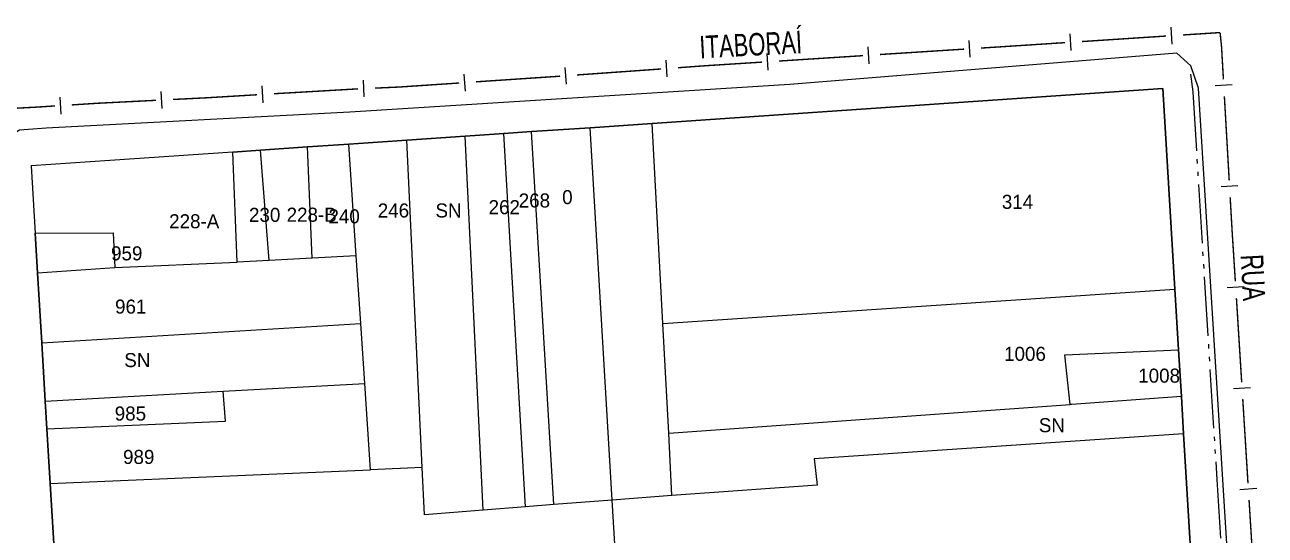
# Model space of a CAD drawing. Extents: x 201225 to 202591, y 4854937 to 4856079.
# Drawn here: x 201458.7 to 201679.3, y 4855936.1 to 4856027 of the extents above; entities that cross this region are included whole.
import ezdxf
from ezdxf.enums import TextEntityAlignment as Align

# ---------------------------------------------------------------- set-up
doc = ezdxf.new("R2010")
doc.units = 0
doc.header["$LTSCALE"] = 1.5
doc.header["$MEASUREMENT"] = 0
doc.linetypes.add('TRACO_05', pattern=[11, 7, -1, 0.5, -1, 0.5, -1])
for name, color, linetype in [('CD_MALHA_LOTES', 7, 'CONTINUOUS'), ('HD-VALAS-DRENOS', 170, 'CONTINUOUS'), ('LM-LIM-SETORES-BAIRROS', 250, 'CONTINUOUS'), ('RU-QUADRA', 210, 'CONTINUOUS'), ('SV-EIXO-RUA-PAV', 20, 'CONTINUOUS'), ('SV-RUA-PAVIM', 7, 'CONTINUOUS'), ('SV-TXT-RUA-PAV', 7, 'CONTINUOUS'), ('Th_NmrPort', 7, 'CONTINUOUS')]:
    doc.layers.add(name, color=color, linetype=linetype)
doc.styles.add('ARIAL', font='ARIAL.SHX')

msp = doc.modelspace()

# ---------------------------------------------------------------- linework, layer by layer
at = {"layer": 'CD_MALHA_LOTES', "linetype": 'Continuous', "flags": 128}
for points in [[(201570.3, 4856009.43), (201661.12, 4856015.63)], [(201661.12, 4856015.63), (201663.27, 4855979.94)], [(201548.87, 4856007.97), (201559.27, 4856008.68)], [(201559.27, 4856008.68), (201570.3, 4856009.43)], [(201563.22, 4855942.4), (201559.27, 4856008.68)], [(201572.19, 4855973.85), (201570.3, 4856009.43)], [(201516.37, 4856005.75), (201526.66, 4856006.45)], [(201526.66, 4856006.45), (201537.05, 4856007.16)], [(201529.41, 4855948.18), (201526.66, 4856006.45)], [(201537.05, 4856007.16), (201543.91, 4856007.63)], [(201540.25, 4855940.6), (201537.05, 4856007.16)], [(201543.91, 4856007.63), (201548.87, 4856007.97)], [(201547.78, 4855941.19), (201543.91, 4856007.63)], [(201552.81, 4855941.58), (201548.87, 4856007.97)], [(201495.71, 4856004.34), (201473.83, 4856002.85), (201459.87, 4856001.9)], [(201495.71, 4856004.34), (201500.67, 4856004.68)], [(201496.48, 4855984.75), (201495.71, 4856004.34)], [(201500.67, 4856004.68), (201509.03, 4856005.25)], [(201502.18, 4855985.06), (201500.67, 4856004.68)], [(201509.03, 4856005.25), (201516.37, 4856005.75)], [(201509.85, 4855985.47), (201509.03, 4856005.25)], [(201517.69, 4855985.89), (201516.37, 4856005.75)], [(201459.87, 4856001.9), (201460.58, 4855989.93)], [(201460.58, 4855989.93), (201474.45, 4855989.95)], [(201461.01, 4855982.85), (201460.58, 4855989.93)], [(201474.45, 4855989.95), (201474.74, 4855983.81)], [(201474.74, 4855983.81), (201496.48, 4855984.75)], [(201502.18, 4855985.06), (201496.48, 4855984.75)], [(201509.85, 4855985.47), (201502.18, 4855985.06)], [(201517.69, 4855985.89), (201509.85, 4855985.47)], [(201518.49, 4855973.82), (201517.69, 4855985.89)], [(201461.01, 4855982.85), (201474.74, 4855983.81)], [(201461.75, 4855970.36), (201461.01, 4855982.85)], [(201572.19, 4855973.85), (201663.27, 4855979.94)], [(201663.27, 4855979.94), (201663.92, 4855969.12)], [(201461.75, 4855970.36), (201518.49, 4855973.82)], [(201519.2, 4855963.12), (201518.49, 4855973.82)], [(201573.24, 4855954.28), (201572.19, 4855973.85)], [(201462.37, 4855960.02), (201461.75, 4855970.36)], [(201643.72, 4855968.22), (201663.92, 4855969.12)], [(201663.92, 4855969.12), (201664.42, 4855960.82)], [(201644.63, 4855959.4), (201643.72, 4855968.22)], [(201494.01, 4855961.75), (201519.2, 4855963.12)], [(201520.22, 4855947.77), (201519.2, 4855963.12)], [(201462.37, 4855960.02), (201494.01, 4855961.75)], [(201462.67, 4855955.06), (201462.37, 4855960.02)], [(201494.43, 4855956.44), (201494.01, 4855961.75)], [(201664.42, 4855960.82), (201644.92, 4855959.42)], [(201664.42, 4855960.82), (201664.82, 4855954.19)], [(201573.24, 4855954.28), (201644.63, 4855959.4)], [(201644.92, 4855959.42), (201644.63, 4855959.4)], [(201462.67, 4855955.06), (201494.43, 4855956.44)], [(201463.25, 4855945.32), (201462.67, 4855955.06)], [(201573.83, 4855943.23), (201573.24, 4855954.28)], [(201664.82, 4855954.19), (201599.1, 4855949.74)], [(201664.82, 4855954.19), (201667.59, 4855908.31)], [(201599.1, 4855949.74), (201599.62, 4855945.05)], [(201463.25, 4855945.32), (201520.22, 4855947.77)], [(201529.41, 4855948.18), (201520.22, 4855947.77)], [(201529.8, 4855939.78), (201529.41, 4855948.18)], [(201465.35, 4855910.28), (201463.25, 4855945.32)], [(201599.62, 4855945.05), (201573.83, 4855943.23)], [(201563.22, 4855942.4), (201552.81, 4855941.58)], [(201573.83, 4855943.23), (201563.22, 4855942.4)], [(201564.86, 4855914.95), (201563.22, 4855942.4)], [(201540.25, 4855940.6), (201529.8, 4855939.78)], [(201547.78, 4855941.19), (201540.25, 4855940.6)], [(201552.81, 4855941.58), (201547.78, 4855941.19)]]:
    msp.add_lwpolyline(points, dxfattribs=at)
at = {"layer": 'HD-VALAS-DRENOS', "linetype": 'TRACO_05'}
msp.add_polyline3d([(201666.06, 4856018.21, 14.13), (201666.44, 4856015.05, 14.2), (201670.72, 4855946.07, 14.31), (201673.64, 4855899.24, 14.54)], dxfattribs=at)
at = {"layer": 'LM-LIM-SETORES-BAIRROS'}
for points in [[(201662.8, 4856023.55), (201662.61, 4856026.55)], [(201626.87, 4856021.22), (201626.68, 4856024.22)], [(201644.84, 4856022.39), (201644.64, 4856025.38)], [(201590.95, 4856018.92), (201590.76, 4856021.91)], [(201608.91, 4856020.07), (201608.72, 4856023.06)], [(201573, 4856017.71), (201572.78, 4856020.7)], [(201537.08, 4856015.2), (201536.88, 4856018.2)], [(201555.05, 4856016.42), (201554.83, 4856019.42)], [(201483.15, 4856012.1), (201483, 4856015.1)], [(201501.13, 4856013.11), (201500.95, 4856016.1)], [(201519.08, 4856014.14), (201518.95, 4856017.14)], [(201670.46, 4856016.17), (201673.46, 4856016.35)], [(201465.19, 4856011.11), (201465, 4856014.11)], [(201671.49, 4855998.2), (201674.49, 4855998.37)], [(201672.59, 4855980.23), (201675.58, 4855980.42)], [(201673.72, 4855962.26), (201676.71, 4855962.45)], [(201674.84, 4855944.3), (201677.83, 4855944.49)]]:
    msp.add_lwpolyline(points, dxfattribs=at)
at = {"layer": 'LM-LIM-SETORES-BAIRROS', "const_width": 0.25}
for points in [[(201631.94, 4856023.05), (201643.74, 4856023.82)], [(201646.74, 4856024.01), (201661.7, 4856024.99)], [(201664.7, 4856025.18), (201670.69, 4856025.57)], [(201670.69, 4856025.57), (201671.31, 4856025.61)], [(201671.31, 4856025.61), (201671.55, 4856023.25)], [(201610.81, 4856021.7), (201625.78, 4856022.66)], [(201628.77, 4856022.85), (201631.77, 4856023.04)], [(201631.77, 4856023.04), (201631.94, 4856023.05)], [(201671.55, 4856023.25), (201671.57, 4856023.04)], [(201671.57, 4856023.04), (201671.9, 4856017.26)], [(201574.89, 4856019.35), (201578.88, 4856019.64)], [(201578.88, 4856019.64), (201579.85, 4856019.71)], [(201579.85, 4856019.71), (201589.85, 4856020.35)], [(201592.85, 4856020.54), (201607.82, 4856021.5)], [(201538.98, 4856016.84), (201551.95, 4856017.71)], [(201551.95, 4856017.71), (201552.84, 4856017.77)], [(201552.84, 4856017.77), (201553.94, 4856017.85)], [(201556.93, 4856018.06), (201564.91, 4856018.63)], [(201564.91, 4856018.63), (201565.34, 4856018.66)], [(201565.34, 4856018.66), (201571.9, 4856019.13)], [(201503.04, 4856014.72), (201518.01, 4856015.59)], [(201521.01, 4856015.72), (201525.01, 4856015.9)], [(201525.01, 4856015.9), (201525.09, 4856015.9)], [(201525.09, 4856015.9), (201535.98, 4856016.63)], [(201467.09, 4856012.73), (201471.09, 4856012.99)], [(201471.09, 4856012.99), (201471.77, 4856013.03)], [(201471.77, 4856013.03), (201482.07, 4856013.55)], [(201485.07, 4856013.7), (201491.06, 4856014)], [(201491.06, 4856014), (201491.41, 4856014.02)], [(201491.41, 4856014.02), (201500.04, 4856014.54)], [(201672.07, 4856014.26), (201672.93, 4855999.29)], [(201449.12, 4856011.71), (201460.11, 4856012.3)], [(201460.11, 4856012.3), (201460.52, 4856012.32)], [(201460.52, 4856012.32), (201464.1, 4856012.55)], [(201673.1, 4855996.29), (201673.39, 4855991.3)], [(201673.39, 4855991.3), (201673.44, 4855990.39)], [(201673.44, 4855990.39), (201674.02, 4855981.32)], [(201674.21, 4855978.33), (201674.23, 4855978.06)], [(201674.23, 4855978.06), (201675.15, 4855963.36)], [(201675.34, 4855960.36), (201676.27, 4855945.39)], [(201676.46, 4855942.4), (201676.77, 4855937.41)], [(201676.77, 4855937.41), (201676.79, 4855937.14)], [(201676.79, 4855937.14), (201677.32, 4855928.42)]]:
    msp.add_lwpolyline(points, dxfattribs=at)
at = {"layer": 'RU-QUADRA', "linetype": 'Continuous', "flags": 128}
msp.add_lwpolyline([(201667.59, 4855908.31), (201664.82, 4855954.19), (201664.42, 4855960.82), (201663.92, 4855969.12), (201663.27, 4855979.94), (201661.12, 4856015.63), (201570.3, 4856009.43), (201559.27, 4856008.68), (201548.87, 4856007.97), (201543.91, 4856007.63), (201537.05, 4856007.16), (201526.66, 4856006.45), (201516.37, 4856005.75), (201509.03, 4856005.25), (201500.67, 4856004.68), (201495.71, 4856004.34), (201473.83, 4856002.85), (201459.87, 4856001.9), (201460.58, 4855989.93), (201461.01, 4855982.85), (201461.75, 4855970.36), (201462.37, 4855960.02), (201462.67, 4855955.06), (201463.25, 4855945.32), (201465.35, 4855910.28)], dxfattribs=at)
at = {"layer": 'SV-EIXO-RUA-PAV', "const_width": 0.18}
for points in [[(201533.46, 4856016.46), (201533.76, 4856016.48)], [(201533.76, 4856016.48), (201534.46, 4856016.53)], [(201534.46, 4856016.53), (201535.14, 4856016.58)]]:
    msp.add_lwpolyline(points, dxfattribs=at)
at = {"layer": 'SV-RUA-PAVIM', "linetype": 'Continuous'}
for points in [[(201667.45, 4856015.7, 14.17), (201666.12, 4856019.67, 14.26), (201663.6, 4856021.94, 14.4), (201594.77, 4856016.37, 13.71), (201516.53, 4856011.45, 12.84), (201462.52, 4856008.59, 12.2), (201457.76, 4856008.23, 12.14), (201454.21, 4856006.05, 12.14), (201452.65, 4856002, 12.14), (201457.83, 4855909.37, 12.84), (201458.54, 4855898.63, 12.84)], [(201674.77, 4855898.87, 14.66), (201672.28, 4855938.38, 14.49), (201667.45, 4856015.7, 14.16)]]:
    msp.add_polyline3d(points, dxfattribs=at)

# ---------------------------------------------------------------- texts
at = {"layer": 'SV-TXT-RUA-PAV', "style": 'ARIAL', "width": 0.7}
for s, rotation, p in [('ITABORAÍ', 3, (201578.82, 4856021)), ('RUA', 273, (201674.96, 4855986.02))]:
    msp.add_text(s, height=4, rotation=rotation, dxfattribs=at).set_placement(p)
at = {"layer": 'Th_NmrPort', "color": 1}
for s, p in [('0', (201554.3, 4855996.32)), ('246', (201521.5, 4855993.94)), ('SN', (201531.77, 4855993.94)), ('262', (201541.21, 4855994.53)), ('268', (201546.57, 4855995.72)), ('314', (201632.49, 4855995.48)), ('228-A', (201484.4, 4855992.02)), ('230', (201498.6, 4855993.16)), ('228-B', (201505.29, 4855993.19)), ('240', (201512.73, 4855992.9)), ('959', (201474.07, 4855986.31)), ('961', (201474.78, 4855976.83)), ('1006', (201632.89, 4855968.42)), ('SN', (201476.42, 4855967.31)), ('1008', (201656.75, 4855964.54)), ('985', (201474.72, 4855957.8)), ('SN', (201639.07, 4855955.72)), ('989', (201476.2, 4855950.07))]:
    msp.add_text(s, height=2.5, dxfattribs=at).set_placement(p, align=Align.MIDDLE_LEFT)

doc.saveas('drawing.dxf')
